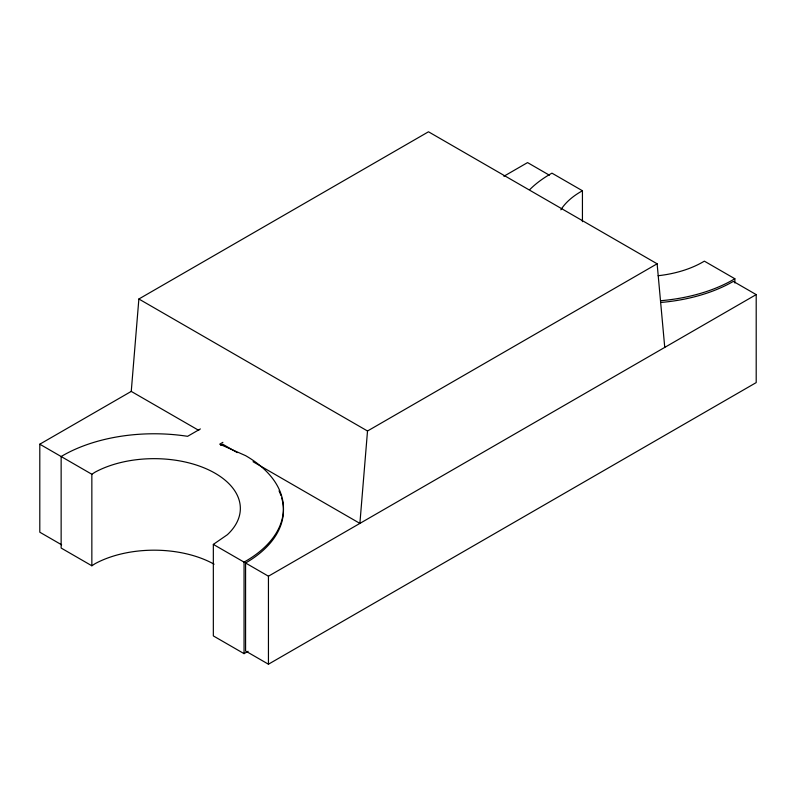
<?xml version="1.0" encoding="UTF-8"?>
<svg xmlns="http://www.w3.org/2000/svg" width="796" height="796" viewBox="0 0 796 796"><rect width="100%" height="100%" fill="white"/><g stroke="black" fill="none" stroke-linecap="round" stroke-linejoin="round"><path stroke-width="1.19" d="M61.62 544.802L39.8 532.206L39.8 444.198L131.25 391.403L138.872 298.998L428.487 131.788L657.128 263.794L664.75 347.394M657.128 263.794L367.513 431.004L359.892 523.4L253.048 461.72M503.888 176.264L527.559 162.593L549.389 175.2M582.433 221.676L582.433 190.751L580.911 191.637A86.227 49.78 0 0 0 560.852 209.816M39.8 444.198L91.848 474.257L95.162 472.118A86.227 49.78 0 0 1 208.801 469.948A86.227 49.78 0 0 1 227.348 534.723L213.338 544.394L213.338 635.914L244.054 653.645L248.113 651.297M200.383 428.935L187.597 436.317A129.34 74.675 0 0 0 62.665 455.64L61.143 456.526L61.143 548.046L91.848 565.777L95.162 563.638A86.227 49.78 0 0 1 214.084 564.195M222.89 442.337L219.696 444.178L245.576 455.64A129.34 74.675 0 0 1 245.576 561.24L244.054 562.125L213.338 544.394M220.701 445.362L222.711 444.198L237.258 452.606M734.857 282.998L734.857 278.759L733.335 279.635A129.34 74.675 0 0 1 660.64 300.719M245.576 563.001L268.441 576.205L756.2 294.6L756.2 382.597L268.441 664.212L245.576 651.009L245.576 563.001A129.34 74.675 0 0 0 281.724 498.027M582.433 190.751L551.946 173.15L550.424 174.035A129.34 74.675 0 0 0 529.867 189.498M734.857 278.759L704.37 261.158L702.848 262.033A86.227 49.78 0 0 1 658.113 275.724M756.2 294.6L733.335 281.396A129.34 74.675 0 0 1 660.64 302.48M138.872 298.998L367.513 431.004M131.25 391.403L198.771 430.377M268.441 576.205L268.441 664.212M244.054 562.125L244.054 653.645M91.848 474.257L91.848 565.777M279.048 490.873A129.34 74.675 0 0 1 280.968 495.61"/></g></svg>
